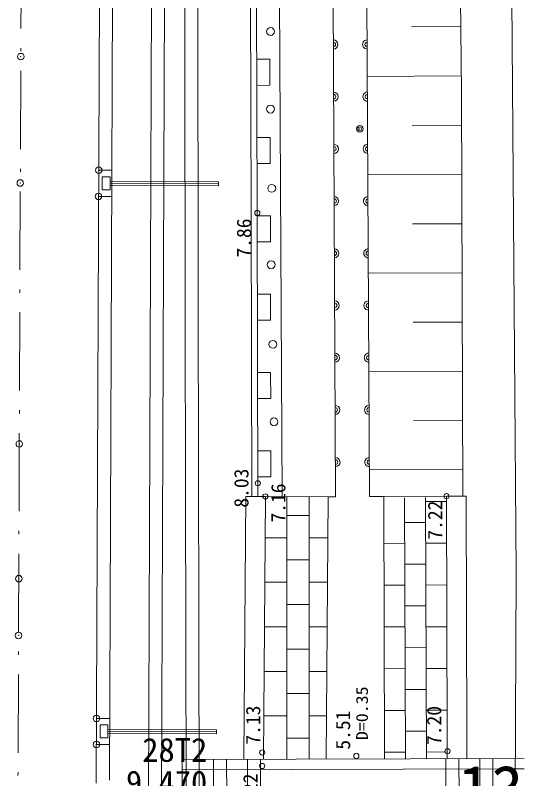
# Model space of a CAD drawing. Units: millimetres on the paper. Extents: x -427 to 422, y -327 to 297.
# Drawn here: x -198.7 to -159.9, y 167.3 to 225.8 of the extents above; entities that cross this region are included whole.
import ezdxf
from ezdxf.enums import TextEntityAlignment as Align

# ---------------------------------------------------------------- set-up
doc = ezdxf.new("R2010")
doc.units = ezdxf.units.MM
doc.header["$PDMODE"] = 32
doc.header["$PDSIZE"] = 0.5
doc.linetypes.add('DASHED_DOTTED', pattern=[9.25, 6, -1.5, 0.25, -1.5])
doc.layers.add('0-5_S-SUV-RAIL', color=7, linetype='Continuous', lineweight=35)
doc.layers.add('0-8_S-SUV', color=33, linetype='Continuous', lineweight=13)
doc.styles.add('ＭＳ ゴシック', font='')
doc.styles.get('ＭＳ ゴシック').set_extended_font_data('MS Gothic')

msp = doc.modelspace()

# ---------------------------------------------------------------- linework, layer by layer
at = {"layer": '0-8_S-SUV', "linetype": 'DASHED_DOTTED'}
msp.add_line((-198.049, 277), (-198.526, 154.915), dxfattribs=at)
at = {"layer": '0-8_S-SUV'}
for p, q in [((-192.049, 277), (-192.48, 166.92)), ((-191.049, 277), (-191.479, 167.161)), ((-188.049, 277), (-188.494, 163.229)), ((-187.049, 277), (-187.497, 162.368)), ((-171.83, 243.67), (-171.545, 188.886)), ((-160.321, 183.095), (-160.756, 243.944)), ((-178.228, 188.883), (-178.493, 236.095)), ((-174.385, 235.17), (-174.145, 188.863)), ((-180.606, 210.609), (-180.693, 234.636)), ((-180.146, 210.611), (-180.233, 234.638)), ((-164.612, 232.437), (-164.514, 219.869)), ((-164.553, 224.894), (-168.329, 224.865)), ((-179.179, 222.391), (-180.179, 222.389)), ((-179.175, 220.391), (-179.179, 222.391)), ((-164.524, 221.117), (-171.712, 221.061)), ((-180.175, 220.389), (-179.175, 220.391)), ((-164.514, 219.869), (-164.399, 188.911)), ((-164.504, 217.336), (-168.284, 217.323)), ((-179.167, 216.391), (-180.167, 216.389)), ((-179.163, 214.391), (-179.167, 216.391)), ((-180.163, 214.389), (-179.163, 214.391)), ((-191.296, 213.88), (-192.296, 213.884)), ((-164.491, 213.558), (-171.673, 213.532)), ((-192.022, 212.383), (-192.018, 213.383)), ((-191.418, 213.38), (-192.018, 213.383)), ((-191.422, 212.38), (-191.418, 213.38)), ((-191.419, 213.03), (-183.11, 212.998)), ((-183.111, 212.698), (-183.11, 212.998)), ((-191.422, 212.38), (-192.022, 212.383)), ((-191.42, 212.88), (-183.11, 212.848)), ((-191.42, 212.73), (-183.111, 212.698)), ((-191.304, 211.88), (-192.304, 211.884)), ((-180.568, 188.889), (-180.606, 210.609)), ((-180.108, 188.89), (-180.146, 210.611)), ((-179.146, 210.392), (-180.146, 210.39)), ((-179.142, 208.392), (-179.146, 210.392)), ((-164.476, 209.784), (-168.246, 209.77)), ((-180.142, 208.39), (-179.142, 208.392)), ((-164.464, 206.014), (-171.634, 205.988)), ((-179.134, 204.392), (-180.134, 204.39)), ((-179.131, 202.392), (-179.134, 204.392)), ((-180.131, 202.39), (-179.131, 202.392)), ((-164.449, 202.249), (-168.209, 202.235)), ((-179.123, 198.392), (-180.123, 198.39)), ((-179.119, 196.392), (-179.123, 198.392)), ((-164.436, 198.489), (-171.594, 198.462)), ((-180.119, 196.39), (-179.119, 196.392)), ((-164.42, 194.731), (-168.174, 194.716)), ((-179.111, 192.392), (-180.111, 192.39)), ((-179.107, 190.392), (-179.111, 192.392)), ((-164.407, 190.977), (-171.555, 190.952)), ((-180.107, 190.39), (-179.107, 190.392)), ((-181.143, 172.262), (-181.026, 188.887)), ((-179.526, 188.892), (-181.026, 188.887)), ((-179.643, 172.251), (-179.526, 188.892)), ((-174.726, 188.858), (-179.526, 188.892)), ((-177.884, 188.88), (-177.872, 168.761)), ((-176.177, 188.868), (-176.165, 168.766)), ((-174.867, 168.773), (-174.726, 188.858)), ((-174.726, 188.858), (-174.145, 188.863)), ((-171.545, 188.886), (-170.451, 188.895)), ((-170.451, 188.895), (-165.651, 188.907)), ((-170.402, 168.787), (-170.451, 188.895)), ((-168.862, 188.791), (-168.79, 168.792)), ((-167.19, 168.796), (-167.262, 188.796)), ((-165.661, 188.509), (-167.261, 188.503)), ((-164.151, 188.912), (-165.651, 188.907)), ((-165.605, 170.377), (-165.651, 188.907)), ((-164.105, 170.381), (-164.151, 188.912)), ((-177.883, 187.435), (-176.176, 187.436)), ((-167.255, 186.903), (-168.855, 186.897)), ((-179.548, 185.727), (-177.882, 185.728)), ((-176.175, 185.729), (-174.748, 185.73)), ((-168.849, 185.297), (-170.449, 185.292)), ((-165.649, 185.309), (-167.249, 185.303)), ((-177.881, 184.021), (-176.174, 184.022)), ((-167.243, 183.703), (-168.843, 183.697)), ((-160.413, 161.668), (-160.321, 183.095)), ((-179.572, 182.313), (-177.88, 182.314)), ((-176.173, 182.315), (-174.772, 182.316)), ((-168.838, 182.097), (-170.438, 182.092)), ((-165.638, 182.109), (-167.238, 182.103)), ((-177.879, 180.607), (-176.172, 180.608)), ((-167.232, 180.503), (-168.832, 180.497)), ((-179.585, 178.899), (-177.878, 178.9)), ((-176.171, 178.901), (-174.796, 178.902)), ((-168.826, 178.897), (-170.426, 178.892)), ((-165.626, 178.909), (-167.226, 178.903)), ((-185.341, 62.622), (-185.621, 178.267)), ((-184.341, 62.625), (-184.621, 178.27)), ((-167.221, 177.303), (-168.821, 177.297)), ((-177.877, 177.193), (-176.17, 177.194)), ((-168.815, 175.697), (-170.415, 175.692)), ((-165.615, 175.709), (-167.215, 175.703)), ((-179.62, 175.485), (-177.876, 175.486)), ((-176.169, 175.487), (-174.82, 175.488)), ((-177.875, 173.779), (-176.168, 173.78)), ((-167.209, 174.103), (-168.809, 174.097)), ((-181.168, 168.755), (-181.143, 172.247)), ((-179.668, 168.759), (-179.643, 172.251)), ((-179.644, 172.071), (-177.874, 172.072)), ((-176.167, 172.074), (-174.844, 172.074)), ((-168.803, 172.497), (-170.403, 172.492)), ((-165.603, 172.509), (-167.203, 172.503)), ((-191.46, 171.88), (-192.46, 171.884)), ((-192.186, 170.383), (-192.182, 171.383)), ((-191.582, 171.381), (-192.182, 171.383)), ((-191.586, 170.381), (-191.582, 171.381)), ((-191.584, 170.881), (-183.275, 170.848)), ((-191.583, 171.031), (-183.274, 170.998)), ((-183.275, 170.698), (-183.274, 170.998)), ((-167.198, 170.903), (-168.798, 170.897)), ((-191.586, 170.381), (-192.186, 170.383)), ((-191.585, 170.731), (-183.275, 170.698)), ((-177.873, 170.366), (-176.166, 170.367)), ((-165.602, 168.801), (-165.605, 170.377)), ((-164.102, 168.806), (-164.105, 170.381)), ((-191.468, 169.88), (-192.468, 169.884)), ((-168.792, 169.297), (-170.392, 169.292)), ((-165.592, 169.309), (-167.192, 169.303)), ((-185.898, 168.74), (-159.698, 168.819)), ((-185.843, 146.24), (-185.898, 168.74)), ((-183.443, 146.248), (-183.498, 168.748)), ((-182.443, 146.251), (-182.498, 168.751)), ((-180.843, 146.255), (-180.898, 168.755)), ((-179.843, 146.258), (-179.898, 168.758)), ((-165.643, 146.301), (-165.698, 168.801)), ((-164.643, 146.304), (-164.698, 168.804)), ((-163.043, 146.309), (-163.098, 168.809)), ((-162.043, 146.312), (-162.098, 168.812)), ((-185.896, 167.94), (-160.522, 168.016)), ((-160.522, 168.016), (-159.696, 168.019))]:
    msp.add_line(p, q, dxfattribs=at)
for centre, radius in [((-179.13, 224.513), 0.3), ((-179.132, 218.57), 0.3), ((-172.294, 217.056), 0.25), ((-172.294, 217.056), 0.15), ((-179.037, 212.496), 0.3), ((-180.146, 210.611), 0.2), ((-179.083, 206.642), 0.3), ((-178.952, 200.545), 0.3), ((-178.866, 194.602), 0.3), ((-180.11, 189.902), 0.2), ((-179.526, 188.892), 0.2), ((-165.651, 188.907), 0.2), ((-179.769, 169.273), 0.2), ((-172.559, 169.011), 0.2), ((-165.58, 169.369), 0.2), ((-179.769, 168.237), 0.2)]:
    msp.add_circle(centre, radius, dxfattribs=at)
for centre, radius, start, end in [((27796.297, 246.016), 27982, 179.93656, 180.13872), ((27796.297, 246.016), 27981, 179.93656, 180.13872), ((-174.325, 223.521), 0.35, 270.29808, 90.29808), ((-174.325, 223.521), 0.175, 270.29808, 90.29808), ((-171.725, 223.522), 0.35, 90.29808, 270.29808), ((-171.725, 223.522), 0.175, 90.29808, 270.29808), ((-174.304, 219.521), 0.35, 270.29808, 90.29808), ((-174.304, 219.521), 0.175, 270.29808, 90.29808), ((-171.704, 219.522), 0.35, 90.29808, 270.29808), ((-171.704, 219.522), 0.175, 90.29808, 270.29808), ((-174.283, 215.521), 0.35, 270.29808, 90.29808), ((-171.683, 215.522), 0.35, 90.29808, 270.29808), ((-174.283, 215.521), 0.175, 270.29808, 90.29808), ((-171.683, 215.522), 0.175, 90.29808, 270.29808), ((-174.262, 211.521), 0.35, 270.29808, 90.29808), ((-171.662, 211.522), 0.35, 90.29808, 270.29808), ((-174.262, 211.521), 0.175, 270.29808, 90.29808), ((-171.662, 211.522), 0.175, 90.29808, 270.29808), ((-174.242, 207.521), 0.35, 270.29808, 90.29808), ((-174.242, 207.521), 0.175, 270.29808, 90.29808), ((-171.642, 207.522), 0.35, 90.29808, 270.29808), ((-171.642, 207.522), 0.175, 90.29808, 270.29808), ((-174.221, 203.521), 0.35, 270.29808, 90.29808), ((-174.221, 203.521), 0.175, 270.29808, 90.29808), ((-171.621, 203.522), 0.35, 90.29808, 270.29808), ((-171.621, 203.522), 0.175, 90.29808, 270.29808), ((-174.2, 199.521), 0.35, 270.29808, 90.29808), ((-174.2, 199.521), 0.175, 270.29808, 90.29808), ((-171.6, 199.522), 0.35, 90.29808, 270.29808), ((-171.6, 199.522), 0.175, 90.29808, 270.29808), ((-174.179, 195.521), 0.35, 270.29808, 90.29808), ((-174.179, 195.521), 0.175, 270.29808, 90.29808), ((-171.579, 195.522), 0.35, 90.29808, 270.29808), ((-171.579, 195.522), 0.175, 90.29808, 270.29808), ((-174.158, 191.521), 0.35, 270.29808, 90.29808), ((-174.158, 191.521), 0.175, 270.29808, 90.29808), ((-171.558, 191.522), 0.35, 90.29808, 270.29808), ((-171.558, 191.522), 0.175, 90.29808, 270.29808)]:
    msp.add_arc(centre, radius, start, end, dxfattribs=at)
for p in [(-198.26, 222.59), (-172.294, 217.056), (-192.296, 213.884), (-198.3, 212.907), (-192.304, 211.884), (-198.378, 192.912), (-198.418, 182.589), (-198.435, 178.236), (-192.46, 171.884), (-192.468, 169.884)]:
    msp.add_point(p, dxfattribs=at)

# ---------------------------------------------------------------- texts
at = {"layer": '0-5_S-SUV-RAIL', "style": 'ＭＳ ゴシック'}
msp.add_text('13', height=3.666, dxfattribs=at).set_placement((-164.752, 163.511), align=Align.BOTTOM_LEFT)
at = {"layer": '0-8_S-SUV', "style": 'ＭＳ ゴシック'}
for s, p in [('7.86', (-180.295, 207.194)), ('8.03', (-180.489, 188.031)), ('7.16', (-177.659, 186.891)), ('7.22', (-165.65, 185.579)), ('7.13', (-179.59, 169.875)), ('7.20', (-165.723, 169.844)), ('5.51', (-172.703, 169.486)), ('7.22', (-179.796, 164.667))]:
    msp.add_text(s, height=1.1, rotation=89.978, dxfattribs=at).set_placement(p, align=Align.BOTTOM_LEFT)
at = {"layer": '0-8_S-SUV', "style": 'ＭＳ ゴシック', "width": 1.1}
msp.add_text('D=0.35', height=0.9164, rotation=89.978, dxfattribs=at).set_placement((-171.394, 170.218), align=Align.BOTTOM_LEFT)
at = {"layer": '0-8_S-SUV', "style": 'ＭＳ ゴシック'}
for s, p in [('28T2', (-188.96, 168.003)), ('9.470', (-190.21, 165.503))]:
    msp.add_text(s, height=1.833, dxfattribs=at).set_placement(p, align=Align.BOTTOM_LEFT)

doc.saveas('drawing.dxf')
